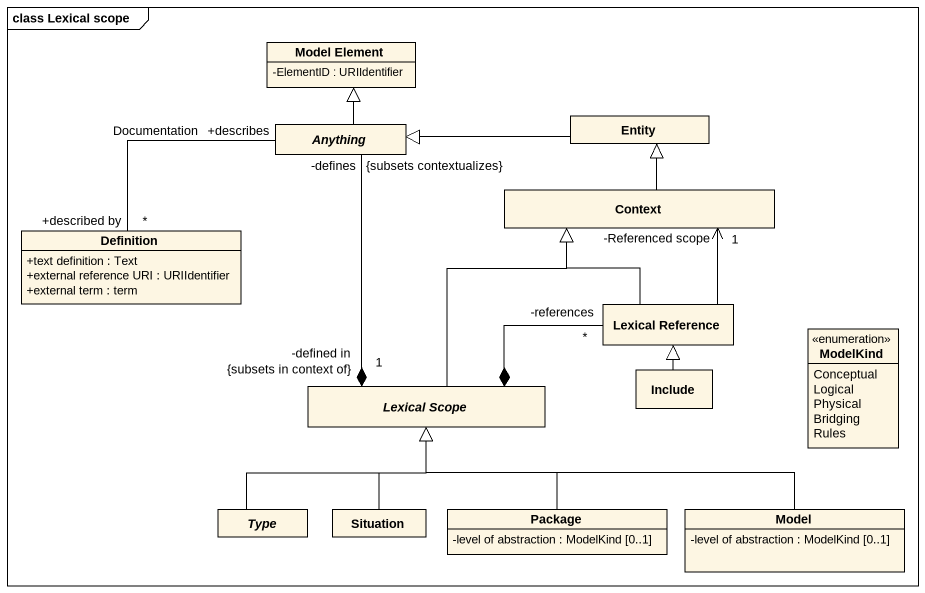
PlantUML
@startuml
mainframe class Lexical scope
hide circle
hide empty members
skinparam classAttributeIconSize 0
class "Model Element" as Model_Element {
  -ElementID : URIIdentifier
}
abstract class Anything
class "Entity" as Entity_
class Context
class Definition {
  +text definition : Text
  +external reference URI : URIIdentifier
  +external term : term
}
class "Lexical Reference" as Lexical_Reference
enum ModelKind {
  Conceptual
  Logical
  Physical
  Bridging
  Rules
}
abstract class "Lexical Scope" as Lexical_Scope
class Include
abstract class Type
class Situation
class "Package" as Package_ {
  -level of abstraction : ModelKind [0..1]
}
class Model {
  -level of abstraction : ModelKind [0..1]
}
Anything -up-|> Model_Element
Entity_ -left-|> Anything
Context -up-|> Entity_
Definition "+described by\n*" -up- "+describes" Anything : Documentation
Lexical_Reference -up-> "-Referenced scope\n1" Context
Lexical_Reference -up-|> Context
Lexical_Scope "1\n-defined in\n{subsets in context of}" *-up- "-defines\n{subsets contextualizes}" Anything
Lexical_Scope -up-|> Context
Lexical_Scope *-right- "-references\n*" Lexical_Reference
Include -up-|> Lexical_Reference
Type -up-|> Lexical_Scope
Situation -up-|> Lexical_Scope
Package_ -up-|> Lexical_Scope
Model -left-|> Lexical_Scope
@enduml
